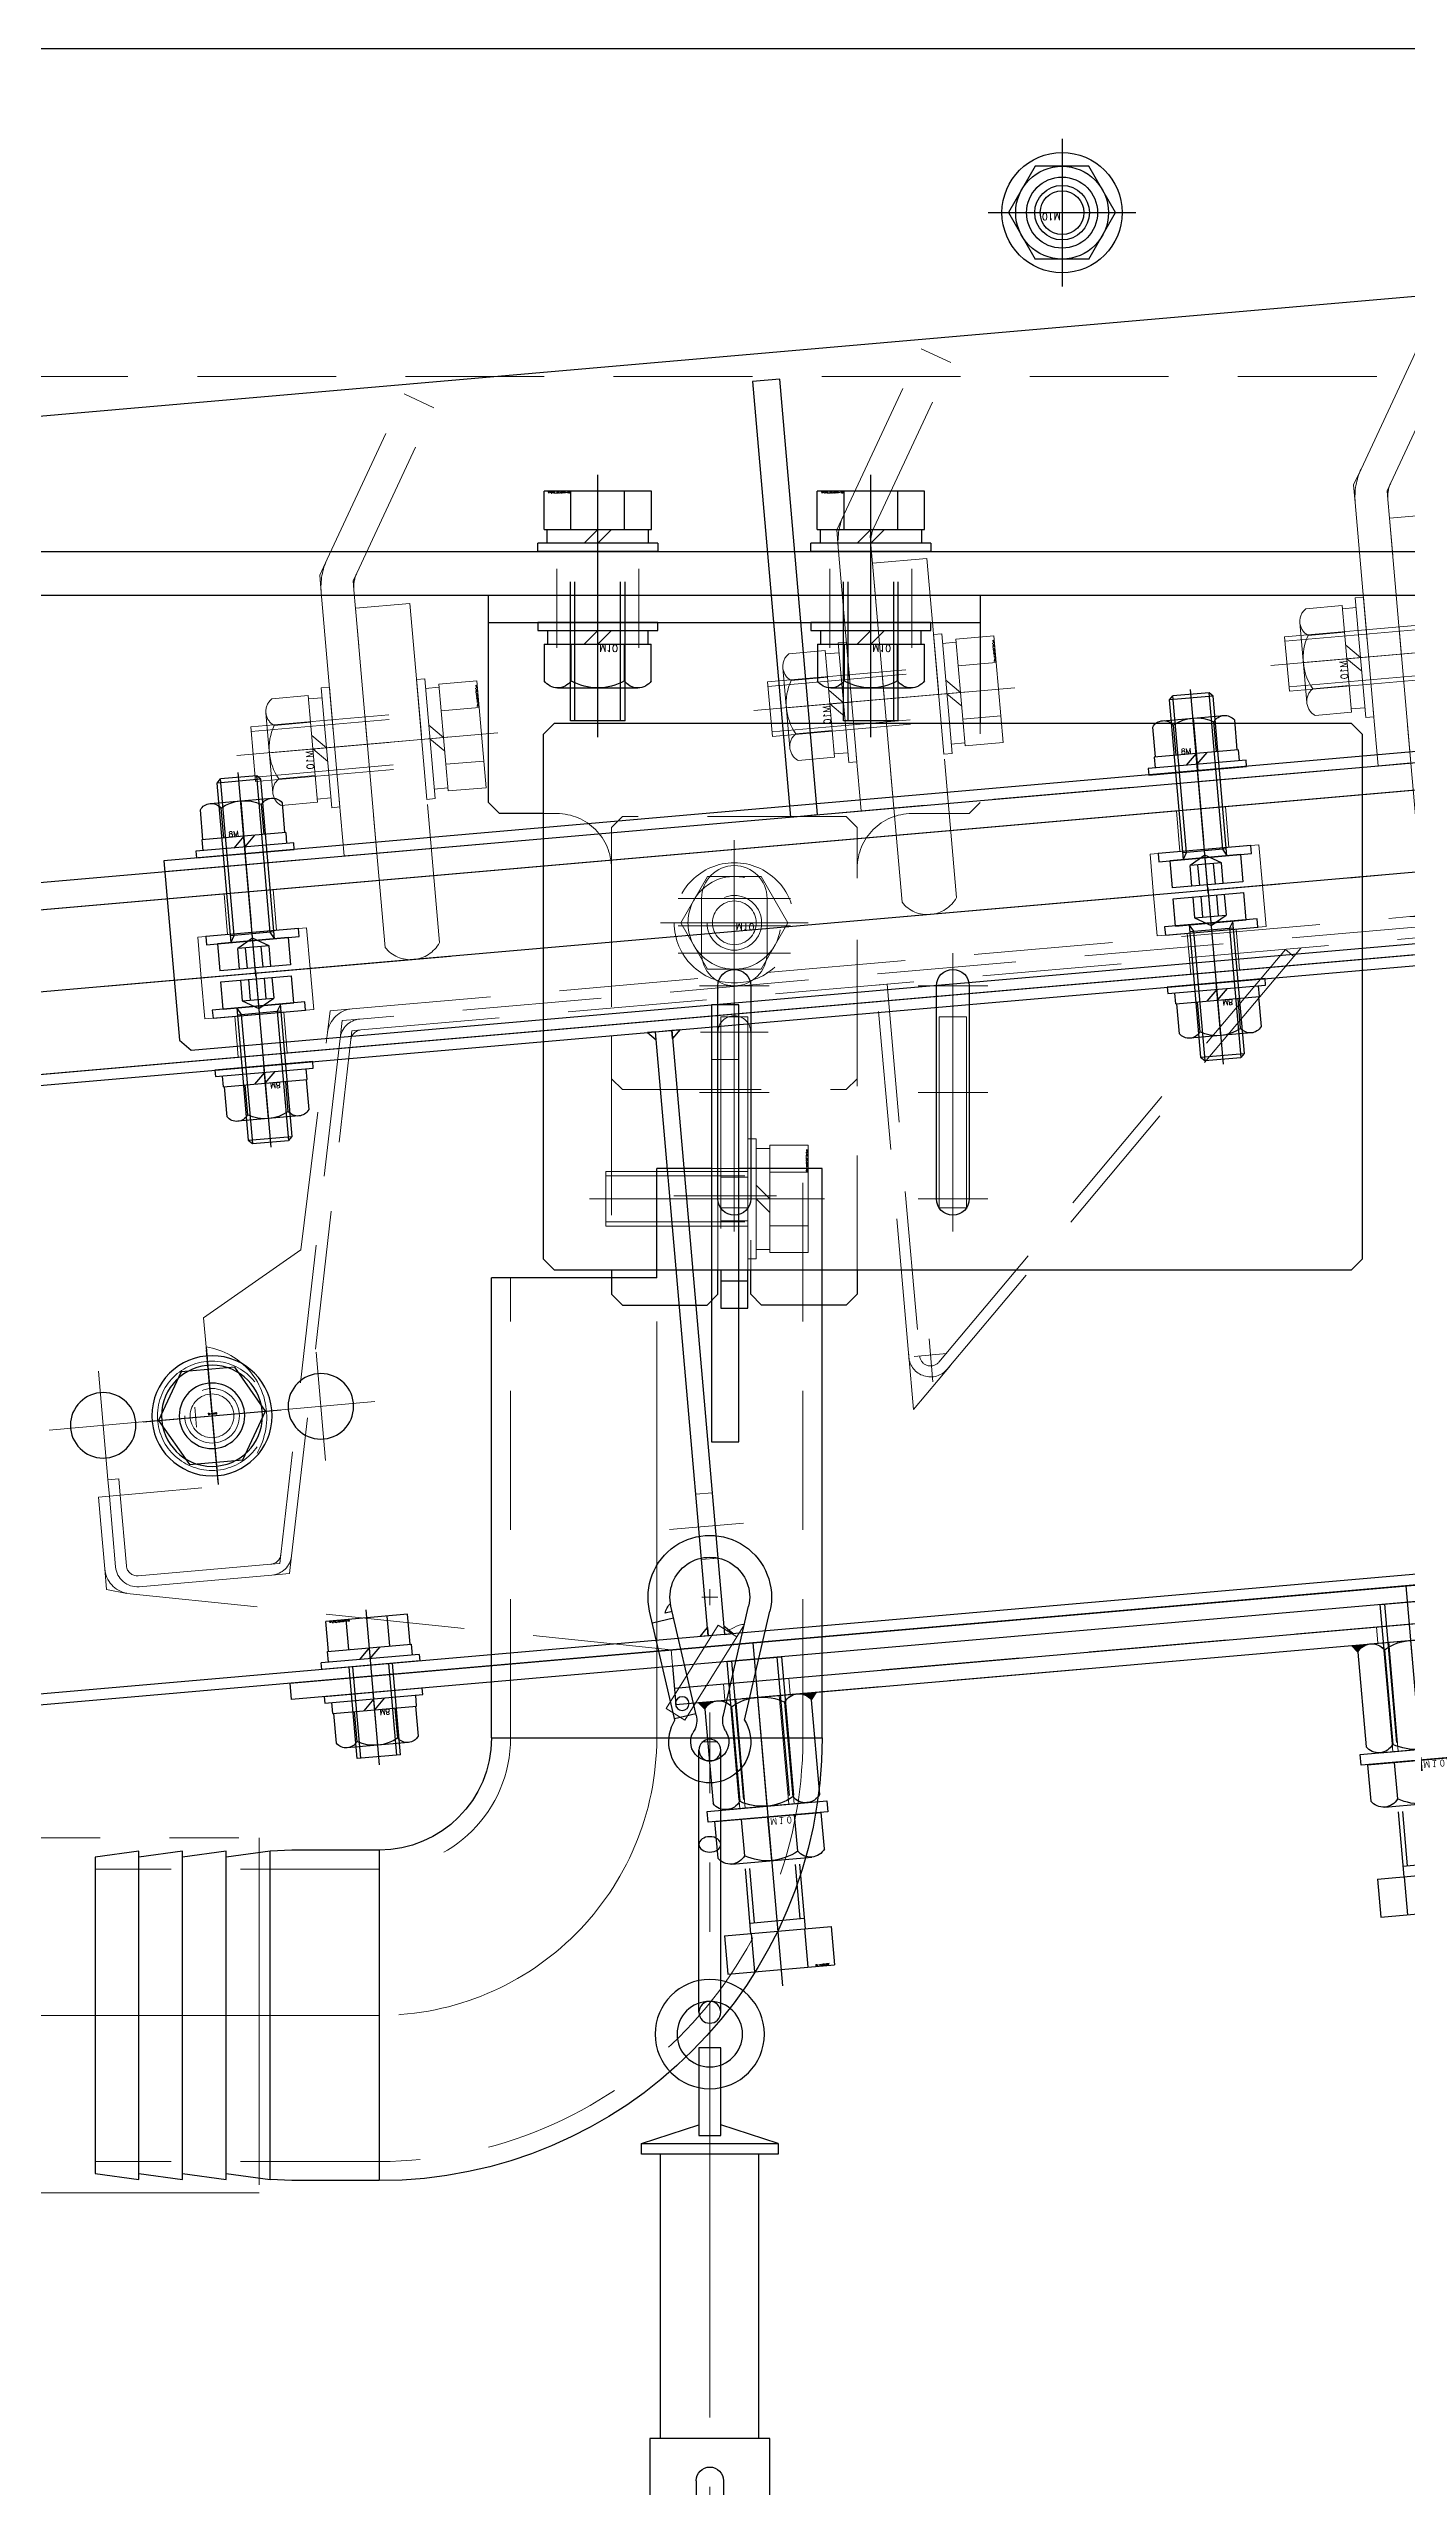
# Model space of a CAD drawing. Header units: millimetres. Extents: x -8731 to 85711, y -14522 to 31379.
# Drawn here: x 6955.1 to 7203.8, y 21744.6 to 22190.9 of the extents above; entities that cross this region are included whole.
import ezdxf

# ---------------------------------------------------------------- set-up
doc = ezdxf.new("R2010")
doc.units = ezdxf.units.MM
doc.header["$LTSCALE"] = 4
for name, pattern in [('CENTER2', [28.575, 19.05, -3.175, 3.175, -3.175]), ('HIDDEN', [9.525, 6.35, -3.175]), ('PHANTOM2', [31.75, 15.875, -3.175, 3.175, -3.175, 3.175, -3.175])]:
    doc.linetypes.add(name, pattern=pattern)
for name, color, linetype, lineweight in [('04_HIDDEN', 2, 'HIDDEN', 13), ('05_CENTER', 4, 'CENTER2', 13), ('06_PHANTOM', 2, 'PHANTOM2', 13), ('08_DIM', 3, 'Continuous', 13)]:
    doc.layers.add(name, color=color, linetype=linetype, lineweight=lineweight)
doc.layers.add('10_DRAFT', color=8, linetype='Continuous', lineweight=0, plot=False)
doc.styles.add('KANJI0', font='txt.shx', dxfattribs={"width": 0.9, "height": 30, "bigfont": 'bigfont'})
doc.styles.add('KSS_TXT', font='txt.shx', dxfattribs={"bigfont": 'extfont2.shx'})
doc.styles.add('KSS_TXT_L', font='txt.shx', dxfattribs={"height": 9, "bigfont": 'extfont2.shx'})

# ---------------------------------------------------------------- blocks, each defined once
blk = doc.blocks.new('A$C2A205131_1_1_1')
at = {"color": 0}
blk.add_line((1025, 18), (0, 18), dxfattribs=at)
blk.add_circle((600, -12), 6.5, dxfattribs=at)
at = {"layer": '05_CENTER'}
for p, q in [((600, -24.03), (600, 0.03)), ((612.03, -12), (587.97, -12))]:
    blk.add_line(p, q, dxfattribs=at)
blk = doc.blocks.new('10b_2_1')
at = {"color": 0, "linetype": 'CENTER2'}
for p, q in [((0, -13.51), (0, 13.51)), ((13.51, 0), (-13.51, 0))]:
    blk.add_line(p, q, dxfattribs=at)
at = {"color": 0}
for p, q in [((-4.9, 8.49), (-9.8, 0)), ((-4.9, 8.49), (4.9, 8.49)), ((9.8, 0), (4.9, 8.49)), ((-9.8, 0), (-4.9, -8.49)), ((4.9, -8.49), (9.8, 0)), ((-4.9, -8.49), (4.9, -8.49))]:
    blk.add_line(p, q, dxfattribs=at)
for radius in [11, 8.49, 5, 4]:
    blk.add_circle((0, 0), radius, dxfattribs=at)
at = {"layer": '10_DRAFT', "style": 'KSS_TXT'}
blk.add_text('M10', height=1.25, dxfattribs=at).set_placement((0.26, 0.12))
blk = doc.blocks.new('A$C08C40B1A_1')
blk.add_blockref('10b_2_1', (-900, 0))
at = {"layer": '04_HIDDEN'}
blk.add_blockref('A$C2A205131_1_1_1', (-1500, 12), dxfattribs=at)
blk = doc.blocks.new('A$C416561A8_1')
at = {"color": 0}
for p, q in [((29.52, 6.46), (9.85, 11.01)), ((11.98, 10.51), (11.08, 6.62)), ((28.62, 2.56), (8.95, 7.11)), ((9.95, 6.88), (10.24, 8.16)), ((29.52, 6.46), (28.62, 2.56)), ((29.85, 6.38), (29.52, 6.46)), ((28.93, 2.49), (28.62, 2.56)), ((31.73, 2.86), (32.14, 3.08)), ((28.93, -2.49), (8.95, -7.11)), ((31.73, -2.86), (32.14, -3.08)), ((29.85, -6.38), (9.85, -11.01))]:
    blk.add_line(p, q, dxfattribs=at)
blk.add_circle((26.78, 5.04), 1.25, dxfattribs=at)
for centre, radius, start, end in [((7.3, 0), 11.3, 76.9688, 283.0313), ((7.3, 0), 7.3, 76.9689, 283.0313), ((10.78, 5.08), 3.13, 99.8583, 137.1756), ((33.8, 0), 7.5, 238.2627, 121.7373), ((29.83, 6.38), 4, 256.9686, 298.243), ((33.8, 0), 3.5, 241.7565, 118.2435), ((29.83, -6.38), 4, 61.7565, 103.0312)]:
    blk.add_arc(centre, radius, start, end, dxfattribs=at)
at = {"layer": '10_DRAFT'}
for p, q in [((27.71, 7.98), (12.44, -1.55)), ((29.83, 4.59), (14.56, -4.95)), ((27.71, 7.98), (29.83, 4.59)), ((8.75, 0), (5.85, 0)), ((7.3, -1.45), (7.3, 1.45)), ((35.25, 0), (32.35, 0)), ((33.8, -1.45), (33.8, 1.45)), ((12.44, -1.55), (14.56, -4.95)), ((12.88, -4.45), (13.45, -3.17)), ((14.56, -4.95), (12.3, -6.36))]:
    blk.add_line(p, q, dxfattribs=at)
blk.add_arc((15.44, -6.25), 3.13, 144.8583, 182.1756, dxfattribs=at)
blk = doc.blocks.new('ST-10d_1')
at = {"color": 0}
for p, q in [((-271.05, 12.5), (-274.46, 2)), ((-217.05, 9), (-269.05, 9)), ((-70.05, 11), (-70.05, -11)), ((-68.05, 11), (-68.05, 11)), ((-63.55, 9.75), (-63.55, 7.5)), ((-62.05, 11.25), (-8.25, 11.25)), ((-200.74, 3.84), (-200.74, 7.03)), ((-95.34, 3.84), (-95.34, 7.03)), ((-66.05, 7.5), (-56.05, 7.5)), ((-62.05, 8.25), (-8.25, 8.25)), ((-60.55, 8.25), (-60.55, 7.5)), ((-56.05, 7.5), (-56.05, -7.5)), ((-295.05, 2), (-343.05, 2)), ((-209.31, 2.5), (-86.48, 2.5)), ((-151.71, 0), (-150.4, 2)), ((-150.4, -2), (-151.71, 0)), ((-149.1, 0), (-150.4, 2)), ((-150.4, -2), (-149.1, 0)), ((-54.52, 3.72), (-56.05, 3.72)), ((-295.05, -2), (-343.05, -2)), ((-271.05, -12.5), (-274.46, -2)), ((-209.31, -2.5), (-86.48, -2.5)), ((-200.74, -3.84), (-200.74, -7.03)), ((-95.34, -3.84), (-95.34, -7.03)), ((-54.52, -3.72), (-56.05, -3.72)), ((-66.05, -7.5), (-56.05, -7.5)), ((-63.55, -9.75), (-63.55, -7.5)), ((-62.05, -8.25), (-8.25, -8.25)), ((-60.55, -8.25), (-60.55, -7.5)), ((-217.05, -9), (-269.05, -9)), ((-62.05, -11.25), (-8.25, -11.25))]:
    blk.add_line(p, q, dxfattribs=at)
for points in [[(-271.05, 12.5), (-271.05, -12.5), (-269.05, -12.5), (-269.05, 12.5)], [(-68.05, 11), (-68.05, -11), (-217.05, -11), (-217.05, 11)], [(-50.05, 5), (-50.05, -5), (-54.52, -5), (-54.52, 5)], [(-272.51, 2), (-272.51, -2), (-288.55, -2), (-288.55, 2)]]:
    blk.add_lwpolyline(points, close=True, dxfattribs=at)
for centre, radius in [((-291.05, 0), 10), ((-291.05, 0), 6), ((-343.05, 0), 2), ((-295.05, 0), 2), ((-150.4, 0), 2)]:
    blk.add_circle(centre, radius, dxfattribs=at)
for centre, radius, start, end in [((-66.05, 9.5), 2, 180, 270), ((-62.05, 9.75), 1.5, 90, 270), ((-8.25, 0), 11.25, 270, 90), ((-8.25, 0), 8.25, 270, 90), ((-209.31, 0), 2.5, 90, 270), ((-86.48, 0), 2.5, 270, 90), ((-66.05, -9.5), 2, 90, 180), ((-62.05, -9.75), 1.5, 90, 270)]:
    blk.add_arc(centre, radius, start, end, dxfattribs=at)
blk.add_ellipse((-325.78, 0), major_axis=(0, 2), ratio=0.707107, dxfattribs=at)
at = {"layer": '05_CENTER', "color": 0}
blk.add_line((7.71, 0), (-349.94, 0), dxfattribs=at)
at = {"layer": '10_DRAFT'}
for p, q in [((-59.69, 9.75), (-64.4, 9.75)), ((-62.05, 12.11), (-62.05, 6.3)), ((-62.05, -12.11), (-62.05, -6.3)), ((-59.69, -9.75), (-64.4, -9.75))]:
    blk.add_line(p, q, dxfattribs=at)
at = {"layer": '08_DIM', "color": 0, "style": 'KSS_TXT'}
for p in [(-96.83, 9.01), (-96.83, -7.51)]:
    blk.add_text('0', height=3, rotation=270, dxfattribs=at).set_placement(p)
blk = doc.blocks.new('A$C1DD32577_1')
at = {"color": 4, "rotation": 90}
for name, p in [('ST-10d_1', (-1.49, 376.13)), ('A$C416561A8_1', (-1.49, -2.22))]:
    blk.add_blockref(name, p, dxfattribs=at)
blk = doc.blocks.new('A$C2B5B3F11_1_1_1')
at = {"color": 0}
blk.add_line((50, -192), (2550, -192), dxfattribs=at)
blk.add_lwpolyline([(50, -200), (2550, -200), (2550, -100), (50, -100)], close=True, dxfattribs=at)
blk.add_circle((1950, -130), 6.5, dxfattribs=at)
at = {"layer": '05_CENTER'}
for p, q in [((1950, -117.97), (1950, -142.03)), ((1937.97, -130), (1962.03, -130)), ((1865, -208.1), (1865, -183.9)), ((1915, -208.1), (1915, -183.9))]:
    blk.add_line(p, q, dxfattribs=at)
blk = doc.blocks.new('A$C630344D5_1_1_1')
at = {"color": 0}
blk.add_lwpolyline([(1160, 150.2), (280, 150.2, -0.037623), (275.52, 150.54), (28.38, 187.87, 1.096072), (6.32, -189.89), (309, -179.82, -0.030069), (312.61, -179.91), (1997.39, -326.79, 0.610481), (2025.81, -281.61), (1921.29, -105.09, -0.309422), (1923.51, -71.27), (2106.95, 162.34, 0.68117), (2034, 286.77), (1164.64, 150.56, -0.038872), (1160, 150.2)], format="xyb", dxfattribs=at)
blk = doc.blocks.new('A$C7E374867_2_1')
at = {"color": 0, "linetype": 'CENTER2'}
blk.add_line((0, -29), (0, 14), dxfattribs=at)
at = {"color": 0}
for p, q in [((-9.81, 11), (9.81, 11)), ((-9.81, 4), (-9.81, 11)), ((-4.91, 4), (-4.91, 11)), ((4.91, 4), (4.91, 11)), ((9.81, 4), (9.81, 11)), ((-11, 1.5), (11, 1.5)), ((-11, 1.5), (-11, 0)), ((-11, 0), (11, 0)), ((9.81, 4), (-9.81, 4)), ((-9.25, 4), (-9.25, 1.5)), ((0, 1.5), (-2.5, 4)), ((0, 4), (2.5, 1.5)), ((9.25, 1.5), (9.25, 4)), ((11, 0), (11, 1.5))]:
    blk.add_line(p, q, dxfattribs=at)
at = {"color": 0, "linetype": 'HIDDEN'}
for p, q in [((-5, -26), (-5, 0)), ((-4.19, -26), (-4.19, 0)), ((4.19, -26), (4.19, 0)), ((5, -26), (5, 0)), ((-5, -26), (5, -26))]:
    blk.add_line(p, q, dxfattribs=at)
at = {"layer": '10_DRAFT', "style": 'KSS_TXT_L'}
blk.add_text('BT-M10x30L,SW,PW', height=0.3, dxfattribs=at).set_placement((5.05, 10.66))
blk = doc.blocks.new('M10Tz_1_1_1')
at = {"color": 0}
for radius in [5, 4]:
    blk.add_circle((0, 0), radius, dxfattribs=at)
at = {"layer": '05_CENTER'}
for p, q in [((0, -8.34), (0, 8.34)), ((8.34, 0), (-8.34, 0))]:
    blk.add_line(p, q, dxfattribs=at)
blk = doc.blocks.new('A$C3BC44F41_1_1')
at = {"color": 0}
for p, q in [((9.5, 130), (7.5, 128)), ((9.5, 130), (25, 130)), ((27, 128), (25, 130)), ((33, 128), (35, 130)), ((35, 130), (50.5, 130)), ((50.5, 130), (52.5, 128)), ((7.5, 50), (7.5, 128)), ((27, 128), (27, 80)), ((33, 80), (33, 128)), ((52.5, 128), (52.5, 50)), ((-15, 38), (-13, 40)), ((-15, 38), (-15, 0)), ((-13, 40), (-2.5, 40)), ((62.5, 40), (73, 40)), ((73, 40), (75, 38)), ((75, 0), (75, 38)), ((75, 5), (-15, 5)), ((-15, 0), (75, 0))]:
    blk.add_line(p, q, dxfattribs=at)
for centre, radius, start, end in [((30, 80), 3, 180, 0), ((-2.5, 50), 10, 270, 0), ((62.5, 50), 10, 180, 270)]:
    blk.add_arc(centre, radius, start, end, dxfattribs=at)
at = {"layer": '05_CENTER'}
for p, q in [((23.79, 80), (36.21, 80)), ((-2.5, 9.66), (-2.5, -4.8)), ((12.5, 9.66), (12.5, -4.8)), ((47.5, 9.66), (47.5, -4.8)), ((62.5, 9.66), (62.5, -4.8))]:
    blk.add_line(p, q, dxfattribs=at)
at = {"layer": '10_DRAFT'}
for p, q in [((5, 5), (5, 0)), ((55, 5), (55, 0))]:
    blk.add_line(p, q, dxfattribs=at)
blk.add_blockref('M10Tz_1_1_1', (30, 60))
blk = doc.blocks.new('A$C16652244_1_1')
at = {"color": 0}
blk.add_line((0, 15), (5, 15), dxfattribs=at)
blk.add_lwpolyline([(0, 20), (5, 20), (5, -20), (0, -20)], close=True)
at = {"layer": '04_HIDDEN'}
for p, q in [((0, 5), (5, 5)), ((0, 4), (5, 4)), ((0, 0), (5, 0)), ((0, -4), (5, -4)), ((0, -5), (5, -5))]:
    blk.add_line(p, q, dxfattribs=at)
at = {"layer": '05_CENTER'}
blk.add_line((-4.09, 0), (9.09, 0), dxfattribs=at)
blk = doc.blocks.new('A$C218D197C_1_1')
at = {"color": 0}
blk.add_lwpolyline([(-20.5, 30), (20.5, 30), (22.5, 28), (22.5, -18), (20.5, -20), (-20.5, -20), (-22.5, -18), (-22.5, 28)], close=True, dxfattribs=at)
blk.add_lwpolyline([(-6, 5), (-6, -5, 1), (6, -5), (6, 5, 1)], format="xyb", close=True, dxfattribs=at)
at = {"layer": '05_CENTER'}
for p, q in [((0, -15.68), (0, 15.68)), ((-10.27, 5), (10.27, 5)), ((-10.27, -5), (10.27, -5))]:
    blk.add_line(p, q, dxfattribs=at)
at = {"layer": '10_DRAFT'}
blk.add_line((-10.27, 0), (10.27, 0), dxfattribs=at)
blk = doc.blocks.new('A$C1A3C2C0C_1_1_1')
at = {"color": 0, "linetype": 'CENTER2'}
blk.add_line((0, -34), (0, 14), dxfattribs=at)
at = {"color": 0}
for p, q in [((-9.81, 11), (9.81, 11)), ((-9.81, 4), (-9.81, 11)), ((-4.91, 4), (-4.91, 11)), ((4.91, 4), (4.91, 11)), ((9.81, 4), (9.81, 11)), ((-11, 1.5), (11, 1.5)), ((-11, 1.5), (-11, 0)), ((9.81, 4), (-9.81, 4)), ((-9.25, 4), (-9.25, 1.5)), ((0, 1.5), (-2.5, 4)), ((0, 4), (2.5, 1.5)), ((9.25, 1.5), (9.25, 4)), ((11, 0), (11, 1.5)), ((-11, 0), (11, 0))]:
    blk.add_line(p, q, dxfattribs=at)
at = {"color": 0, "linetype": 'HIDDEN'}
for p, q in [((-5, -31), (-5, 0)), ((-4.19, -31), (-4.19, 0)), ((4.19, -31), (4.19, 0)), ((5, -31), (5, 0)), ((-5, -31), (5, -31))]:
    blk.add_line(p, q, dxfattribs=at)
at = {"layer": '10_DRAFT', "style": 'KSS_TXT_L'}
blk.add_text('BT-M10x35L,SW,PW', height=0.3, dxfattribs=at).set_placement((5.1, 10.66))
blk = doc.blocks.new('M10Nza_1_1_1')
at = {"color": 0}
for p, q in [((-9.8, 4), (-9.8, 10.69)), ((-7.35, 12), (7.35, 12)), ((-4.9, 4), (-4.9, 10.69)), ((4.9, 10.69), (4.9, 4)), ((9.8, 10.69), (9.8, 4)), ((-9.8, 4), (9.8, 4)), ((-9.2, 1.5), (-9.2, 4)), ((0, 1.5), (-2.5, 4)), ((0, 4), (2.5, 1.5)), ((9.2, 4), (9.2, 1.5))]:
    blk.add_line(p, q, dxfattribs=at)
at = {"color": 0, "linetype": 'CENTER2'}
blk.add_line((0, 12), (0, 0), dxfattribs=at)
at = {"color": 0}
blk.add_lwpolyline([(-11, 1.5), (11, 1.5), (11, 0), (-11, 0)], close=True, dxfattribs=at)
for centre, radius, start, end in [((-7.35, 9.06), 2.94, 33.626, 146.374), ((0, 2.2), 9.8, 60, 120), ((7.35, 9.06), 2.94, 33.626, 146.374)]:
    blk.add_arc(centre, radius, start, end, dxfattribs=at)
at = {"layer": '10_DRAFT', "style": 'KSS_TXT'}
blk.add_text('M10', height=1.25, dxfattribs=at).set_placement((0.26, 4.12))
blk = doc.blocks.new('A$C7A2666B6_1_1')
at = {"color": 0}
blk.add_lwpolyline([(-73, 10.6), (73, 10.6), (75, 8.6), (75, -87.4), (73, -89.4), (-73, -89.4), (-75, -87.4), (-75, 8.6)], close=True, dxfattribs=at)
for points in [[(-43, -2.4), (-43, -41.4, 1), (-37, -41.4), (-37, -2.4, 1)], [(-3, -2.4), (-3, -41.4, 1), (3, -41.4), (3, -2.4, 1)]]:
    blk.add_lwpolyline(points, format="xyb", close=True, dxfattribs=at)
at = {"layer": '05_CENTER'}
for p, q in [((-40, -47.4), (-40, 3.6)), ((0, -47.4), (0, 3.6)), ((-46.37, -2.4), (-33.62, -2.4)), ((-6.37, -2.4), (6.38, -2.4)), ((-46.37, -41.4), (-33.62, -41.4)), ((-6.37, -41.4), (6.38, -41.4))]:
    blk.add_line(p, q, dxfattribs=at)
at = {"layer": '10_DRAFT'}
for p, q in [((-46.37, -21.9), (-33.62, -21.9)), ((-6.37, -21.9), (6.38, -21.9))]:
    blk.add_line(p, q, dxfattribs=at)
for points in [[(-42.5, -0.74), (-37.5, -0.74), (-37.5, -35.74), (-42.5, -35.74)], [(-2.5, -0.74), (2.5, -0.74), (2.5, -35.74), (-2.5, -35.74)]]:
    blk.add_lwpolyline(points, close=True, dxfattribs=at)
blk = doc.blocks.new('A$C20B961BA_1_1')
for p, q in [((-22.5, 128), (-20.5, 130)), ((-20.5, 130), (-5, 130)), ((-5, 130), (-3, 128)), ((-2.5, 123.53), (-2.5, 130.53)), ((-2.5, 130.53), (2.5, 130.53)), ((2.5, 130.53), (2.5, 123.53)), ((5, 130), (3, 128)), ((20.5, 130), (5, 130)), ((22.5, 128), (20.5, 130)), ((-22.5, 123.53), (-22.5, 128)), ((-3, 128), (-3, 123.53)), ((-2.5, 125.53), (2.5, 125.53)), ((3, 128), (3, 123.53)), ((22.5, 123.53), (22.5, 128)), ((-43, 40), (-45, 38)), ((-45, 38), (-45, 0)), ((-35, 40), (-43, 40)), ((45, 0), (45, 23.53)), ((-45, 5), (45, 5)), ((-45, 0), (45, 0))]:
    blk.add_line(p, q)
for name, p in [('A$C7A2666B6_1_1', (40, 112.93)), ('M10Nza_1_1_1', (-25, 5)), ('M10Nza_1_1_1', (25, 5))]:
    blk.add_blockref(name, p)
at = {"rotation": 180}
for p in [(-25, -8), (25, -8)]:
    blk.add_blockref('A$C1A3C2C0C_1_1_1', p, dxfattribs=at)
at = {"layer": '04_HIDDEN'}
for name, p in [('A$C3BC44F41_1_1', (-30, 0)), ('A$C16652244_1_1', (-2.5, 110.53)), ('A$C218D197C_1_1', (0, 60.53)), ('10b_2_1', (0, 60))]:
    blk.add_blockref(name, p, dxfattribs=at)
at = {"layer": '04_HIDDEN', "rotation": 270}
blk.add_blockref('A$C7E374867_2_1', (2.5, 110.53), dxfattribs=at)
blk = doc.blocks.new('A$C26F8307A_1_1_1')
at = {"color": 0}
blk.add_lwpolyline([(-650, 0), (50, 0), (50, -15), (-650, -15)], close=True, dxfattribs=at)
at = {"layer": '04_HIDDEN'}
for p, q in [((-449.5, -7.5), (-449.5, 0)), ((-440.5, -7.5), (-440.5, 0)), ((-274.5, -7.5), (-274.5, 0)), ((-265.5, -7.5), (-265.5, 0)), ((-455, -7.5), (-435, -7.5)), ((-455, -15), (-455, -7.5)), ((-435, -7.5), (-435, -15)), ((-280, -7.5), (-260, -7.5)), ((-280, -15), (-280, -7.5)), ((-260, -7.5), (-260, -15))]:
    blk.add_line(p, q, dxfattribs=at)
at = {"layer": '05_CENTER'}
for p, q in [((-445, -22.32), (-445, 6.98)), ((-270, -22.32), (-270, 6.98))]:
    blk.add_line(p, q, dxfattribs=at)
blk = doc.blocks.new('A$C21297E54_1_1_1')
at = {"color": 0}
for p, q in [((520, 115), (-25, 115)), ((520, 113), (-25, 113)), ((-80, 2), (520, 2)), ((-80, 0), (520, 0))]:
    blk.add_line(p, q, dxfattribs=at)
at = {"color": 3}
for points in [[(197, 113), (195.5, 113), (195.5, 113), (197, 111.5)], [(200, 113), (201.5, 113), (201.5, 113), (200, 111.5)], [(197, 2), (195.5, 2), (195.5, 2), (197, 3.5)], [(200, 2), (201.5, 2), (201.5, 2), (200, 3.5)]]:
    blk.add_lwpolyline(points, close=True, dxfattribs=at)
at = {"color": 0}
blk.add_lwpolyline([(200, 113), (197, 113), (197, 2), (200, 2)], close=True, dxfattribs=at)
for centre in [(90, 65), (110, 65), (130, 65)]:
    blk.add_circle(centre, 6, dxfattribs=at)
at = {"layer": '04_HIDDEN'}
for p, q in [((197, 99), (200, 99)), ((197, 87), (200, 87))]:
    blk.add_line(p, q, dxfattribs=at)
at = {"layer": '05_CENTER'}
for p, q in [((135, 118.15), (135, 109.82)), ((191.62, 93), (205.22, 93)), ((90, 55.07), (90, 74.93)), ((110, 55.07), (110, 74.93)), ((130, 55.07), (130, 74.93)), ((99.93, 65), (80.07, 65)), ((119.93, 65), (100.07, 65)), ((139.93, 65), (120.07, 65)), ((125, -5.61), (125, 7.61)), ((300, -5.61), (300, 7.61))]:
    blk.add_line(p, q, dxfattribs=at)
blk = doc.blocks.new('M8Nza_1_1_1')
at = {"color": 0}
for p, q in [((5.62, 9.7), (-5.63, 9.7)), ((-7.5, 8.69), (-7.5, 3.2)), ((-3.75, 3.2), (-3.75, 8.69)), ((3.75, 8.69), (3.75, 3.2)), ((7.5, 3.2), (7.5, 8.69)), ((-7.7, 3.2), (7.7, 3.2)), ((-7.7, 3.2), (-7.7, 1.2)), ((0, 1.2), (-2, 3.2)), ((0, 3.2), (2, 1.2)), ((7.7, 3.2), (7.7, 1.2))]:
    blk.add_line(p, q, dxfattribs=at)
at = {"color": 0, "linetype": 'CENTER2'}
blk.add_line((0, 9.7), (0, 0), dxfattribs=at)
at = {"color": 0}
blk.add_lwpolyline([(-9, 1.2), (9, 1.2), (9, 0), (-9, 0)], close=True, dxfattribs=at)
for centre, radius, start, end in [((-5.63, 7.45), 2.25, 33.626, 146.374), ((0, 2.2), 7.5, 60, 120), ((5.62, 7.45), 2.25, 33.626, 146.374)]:
    blk.add_arc(centre, radius, start, end, dxfattribs=at)
at = {"layer": '10_DRAFT', "style": 'KSS_TXT'}
blk.add_text('M8', height=1, dxfattribs=at).set_placement((0.87, 3.27))
blk = doc.blocks.new('CBS8-20b_1_1')
at = {"color": 0}
for p, q in [((0, 6.5), (-5, 6.5)), ((-5, 6.5), (-5, -6.5)), ((0, 6.5), (0, -6.5)), ((0, 4), (24.32, 4)), ((0.08, 4), (1.25, 3.32)), ((1.25, 4), (1.25, -4)), ((1.25, 3.32), (25, 3.32)), ((24.32, 4), (24.32, -4)), ((24.32, 4), (25, 3.32)), ((25, 3.32), (25, -3.32)), ((0, -4), (24.32, -4)), ((0.08, -4), (1.25, -3.32)), ((1.25, -3.32), (25, -3.32)), ((24.32, -4), (25, -3.32)), ((0, -6.5), (-5, -6.5))]:
    blk.add_line(p, q, dxfattribs=at)
at = {"color": 0, "linetype": 'CENTER2'}
blk.add_line((-6.47, 0), (25.92, 0), dxfattribs=at)
at = {"color": 0, "linetype": 'HIDDEN'}
for p, q in [((-5, 2.89), (-1.2, 2.89)), ((-5, 1.44), (-1.2, 1.44)), ((-1.2, 2.89), (-1.2, -2.89)), ((-1.2, 2.89), (0.47, 0)), ((0.47, 0), (-1.2, -2.89)), ((-5, -1.44), (-1.2, -1.44)), ((-5, -2.89), (-1.2, -2.89)), ((-0.37, -1.44), (-0.37, -1.44)), ((0.05, -0.72), (0.05, -0.72))]:
    blk.add_line(p, q, dxfattribs=at)
blk = doc.blocks.new('A$C2B9527C7_1_1')
at = {"color": 0}
blk.add_lwpolyline([(0, -8.5), (0, 8.5), (1.5, 8.5), (1.5, -8.5)], close=True, dxfattribs=at)
blk = doc.blocks.new('A$C2D9B734A_1_1')
at = {"color": 4}
for name in ['CBS8-20b_1_1', 'A$C2B9527C7_1_1']:
    blk.add_blockref(name, (-1.5, 0), dxfattribs=at)
blk = doc.blocks.new('A$C491655AE_1_1_1')
at = {"color": 0, "linetype": 'CENTER2'}
for p, q in [((0, -12.64), (0, 12.64)), ((-12.64, 0), (12.64, 0))]:
    blk.add_line(p, q, dxfattribs=at)
at = {"color": 0}
for p, q in [((-9.81, 0), (-4.91, 8.5)), ((-4.91, 8.5), (4.91, 8.5)), ((4.91, 8.5), (9.81, 0)), ((-4.91, -8.5), (-9.81, 0)), ((9.81, 0), (4.91, -8.5)), ((4.91, -8.5), (-4.91, -8.5))]:
    blk.add_line(p, q, dxfattribs=at)
for radius in [11, 9.25]:
    blk.add_circle((0, 0), radius, dxfattribs=at)
at = {"layer": '10_DRAFT', "style": 'KSS_TXT_L'}
blk.add_text('BT-M10', height=0.3, dxfattribs=at).set_placement((-0.7, -0.54))
blk = doc.blocks.new('FWTAS-D20-M10-T20.0b_1_1')
at = {"color": 0}
for radius in [10, 5, 4]:
    blk.add_circle((0, 0), radius, dxfattribs=at)
at = {"layer": '05_CENTER', "color": 0}
for p, q in [((0, -12.1), (0, 12.1)), ((12.1, 0), (-12.1, 0))]:
    blk.add_line(p, q, dxfattribs=at)
blk = doc.blocks.new('NTFLS-20a_1_1')
at = {"color": 0}
for p, q in [((-9.8, 1.31), (-9.8, 18.69)), ((-7.35, 20), (7.35, 20)), ((-4.9, 1.31), (-4.9, 18.69)), ((4.9, 18.69), (4.9, 1.31)), ((9.8, 18.69), (9.8, 1.31)), ((-7.35, 0), (7.35, 0))]:
    blk.add_line(p, q, dxfattribs=at)
for centre, radius, start, end in [((-7.35, 17.06), 2.94, 33.626, 146.374), ((0, 10.2), 9.8, 60, 120), ((7.35, 17.06), 2.94, 33.626, 146.374), ((-7.35, 2.94), 2.94, 213.626, 326.374), ((0, 9.8), 9.8, 240, 300), ((7.35, 2.94), 2.94, 213.626, 326.374)]:
    blk.add_arc(centre, radius, start, end, dxfattribs=at)
at = {"layer": '04_HIDDEN', "color": 0}
for p, q in [((-5, 20), (-5, 0)), ((-4, 20), (-4, 0)), ((4, 20), (4, 0)), ((5, 20), (5, 0))]:
    blk.add_line(p, q, dxfattribs=at)
at = {"layer": '10_DRAFT', "linetype": 'CENTER2'}
blk.add_line((0, 20), (0, 0), dxfattribs=at)
blk = doc.blocks.new('M10Nu_1_1_1')
at = {"color": 0}
for p, q in [((-9.8, 0), (-9.8, 6.69)), ((-7.35, 8), (7.35, 8)), ((-4.9, 0), (-4.9, 6.69)), ((4.9, 6.69), (4.9, 0)), ((9.8, 6.69), (9.8, 0)), ((-9.8, 0), (9.8, 0))]:
    blk.add_line(p, q, dxfattribs=at)
at = {"color": 0, "linetype": 'CENTER2'}
blk.add_line((0, 8), (0, 0), dxfattribs=at)
at = {"color": 0}
for centre, radius, start, end in [((-7.35, 5.06), 2.94, 33.626, 146.374), ((0, -1.8), 9.8, 60, 120), ((7.35, 5.06), 2.94, 33.626, 146.374)]:
    blk.add_arc(centre, radius, start, end, dxfattribs=at)
at = {"layer": '10_DRAFT', "style": 'KANJI0', "width": 0.82}
blk.add_text('Ｍ１０', height=1.25, dxfattribs=at).set_placement((0.26, 0.12))
blk = doc.blocks.new('A$C7A442ECB_1_1')
at = {"color": 0, "linetype": 'CENTER2'}
blk.add_line((0, -3), (0, 60), dxfattribs=at)
at = {"color": 0}
for p, q in [((-9.81, 57), (9.81, 57)), ((-9.81, 50), (-9.81, 57)), ((-4.91, 50), (-4.91, 57)), ((4.91, 50), (4.91, 57)), ((9.81, 50), (9.81, 57)), ((-9.81, 50), (9.81, 50))]:
    blk.add_line(p, q, dxfattribs=at)
at = {"color": 0, "linetype": 'HIDDEN'}
for p, q in [((-5, 0), (-5, 50)), ((5, 0), (5, 50)), ((-5, 48.04), (5, 48.04)), ((-4.19, 0), (-4.19, 48.04)), ((4.19, 0), (4.19, 48.04)), ((-5, 0), (5, 0))]:
    blk.add_line(p, q, dxfattribs=at)
at = {"layer": '10_DRAFT', "style": 'KSS_TXT_L'}
blk.add_text('BT-M10x50L', height=0.3, dxfattribs=at).set_placement((6.32, 56.66))
blk = doc.blocks.new('A$C50F277F6_1_1')
h = blk.add_hatch(color=3)
h.dxf.hatch_style = 1
h.paths.add_polyline_path([(-9.8, 1.31), (-10.87, 0), (-7.35, 0, -0.251062)])
h = blk.add_hatch(color=3)
h.dxf.hatch_style = 1
h.paths.add_polyline_path([(9.8, 1.31), (10.87, 0), (7.35, 0, 0.251062)])
h = blk.add_hatch(color=3)
h.dxf.hatch_style = 1
h.paths.add_polyline_path([(110.2, 1.31), (109.13, 0), (112.65, 0, -0.251062)])
h = blk.add_hatch(color=3)
h.dxf.hatch_style = 1
h.paths.add_polyline_path([(129.8, 1.31), (130.87, 0), (127.35, 0, 0.251062)])
at = {"color": 0}
for p, q in [((175, 0), (-15, 0)), ((-15, 0), (-15, -3)), ((175, 0), (-15, 0)), ((-15, 0), (-15, -10)), ((175, -10), (175, 0)), ((-15, -3), (175, -3)), ((-15, -10), (-113.34, -28.98)), ((136.13, -128.56), (175, -10)), ((-117, -33.8), (-117, -42)), ((-117, -42), (-117, -47)), ((-117, -47), (-98, -47)), ((-115, -47), (-115, -50)), ((-113, -50), (-113, -47)), ((-113, -50), (-115, -50)), ((-115, -50), (-113, -50)), ((-95, -72.65), (-95, -78)), ((-95, -78), (-76.17, -88.87)), ((-76.17, -88.87), (-67.84, -128.04)), ((33, -128), (35, -128)), ((-62.95, -132), (131.38, -132))]:
    blk.add_line(p, q, dxfattribs=at)
at = {"color": 3}
for p, q in [((-9.8, 1.31), (-10.87, 0)), ((9.8, 1.31), (10.87, 0)), ((110.2, 1.31), (109.13, 0)), ((129.8, 1.31), (130.87, 0))]:
    blk.add_line(p, q, dxfattribs=at)
at = {"color": 0}
for centre, radius, start, end in [((-112, -33.8), 5, 105.5241, 180), ((-98, -60), 13, 283.3424, 90), ((-62.95, -127), 5, 192, 270), ((131.38, -127), 5, 270, 341.8473)]:
    blk.add_arc(centre, radius, start, end, dxfattribs=at)
at = {"layer": '04_HIDDEN'}
for p, q in [((-6, 0), (-6, -3)), ((6, 0), (6, -3)), ((114, 0), (114, -3)), ((126, 0), (126, -3)), ((-111, -30), (-86.63, -30)), ((-115, -47), (-115, -34)), ((-113, -34), (-113, -47)), ((-86.63, -32), (-111, -32)), ((-65.65, -126.8), (-84.67, -33.6)), ((-82.71, -33.2), (-63.69, -126.4)), ((109.59, -126.59), (39.83, -56.83)), ((33, -59.66), (33, -128)), ((35, -128), (35, -59.66)), ((38.41, -58.24), (108.17, -128)), ((-61.73, -128), (135, -128)), ((108.17, -128), (109.59, -126.59)), ((135, -128), (135, -130)), ((135, -130), (-61.73, -130))]:
    blk.add_line(p, q, dxfattribs=at)
blk.add_lwpolyline([(135, -44), (135, 0), (138, 0), (138, -44, 0.414214), (141, -47), (155, -47), (155, -50), (141, -50, -0.414214)], format="xyb", close=True, dxfattribs=at)
for centre, radius, start, end in [((-111, -34), 4, 90, 180), ((-86.63, -34), 4, 11.5346, 90), ((-111, -34), 2, 90, 180), ((-86.63, -34), 2, 11.5346, 90), ((37, -59.66), 4, 45, 180), ((37, -59.66), 2, 45, 180), ((-61.73, -126), 4, 191.5346, 270), ((-61.73, -126), 2, 191.5346, 270)]:
    blk.add_arc(centre, radius, start, end, dxfattribs=at)
at = {"layer": '05_CENTER'}
for p, q in [((0, 5.49), (0, -8.61)), ((120, 5.49), (120, -8.61)), ((155, 5.49), (155, -8.61))]:
    blk.add_line(p, q, dxfattribs=at)
at = {"layer": '10_DRAFT'}
for p, q in [((-113.34, -28.98), (-117, -30)), ((-117, -30), (-117, -33.8)), ((-86.63, -30), (-83.37, -30)), ((-83.37, -30), (-82.71, -33.2)), ((-86.63, -32), (-85, -32)), ((-85, -32), (-84.67, -33.6)), ((33, -60.55), (33, -50)), ((33, -50), (40.46, -57.46)), ((37, -62.66), (37, -54.76)), ((-94.33, -60), (-99.84, -60)), ((-98, -61.84), (-98, -58.16)), ((-95, -61.21), (-95, -58.79)), ((34, -59.66), (40, -59.66)), ((-67.84, -128.04), (-67, -132)), ((-65, -130), (-65.65, -126.8)), ((-63.37, -128), (-63.69, -126.4)), ((-61.73, -128), (-63.37, -128)), ((109.59, -126.59), (111, -128)), ((136.13, -128.56), (135, -132)), ((-67, -132), (-62.95, -132)), ((-61.73, -130), (-65, -130)), ((135, -132), (131.38, -132))]:
    blk.add_line(p, q, dxfattribs=at)
at = {"color": 4}
for p in [(0, 0), (120, 0)]:
    blk.add_blockref('NTFLS-20a_1_1', p, dxfattribs=at)
blk = doc.blocks.new('A$C170915BB_1_1')
h = blk.add_hatch(color=3)
h.dxf.hatch_style = 1
h.paths.add_polyline_path([(55.2, 61.31), (54.13, 60), (57.65, 60, -0.251062)])
h = blk.add_hatch(color=3)
h.dxf.hatch_style = 1
h.paths.add_polyline_path([(74.8, 61.31), (75.87, 60), (72.35, 60, 0.251062)])
h = blk.add_hatch(color=3)
h.dxf.hatch_style = 1
h.paths.add_polyline_path([(175.2, 61.31), (174.13, 60), (177.65, 60, -0.251062)])
for p, q in [((50, 53), (50, 60)), ((50, 60), (240, 60)), ((50, 57), (240, 57))]:
    blk.add_line(p, q)
at = {"color": 3}
for p, q in [((55.2, 61.31), (54.13, 60)), ((74.8, 61.31), (75.87, 60)), ((175.2, 61.31), (174.13, 60))]:
    blk.add_line(p, q, dxfattribs=at)
for points in [[(54, 80), (76, 80), (76, 82), (54, 82)], [(174, 80), (196, 80), (196, 82), (174, 82)]]:
    blk.add_lwpolyline(points, close=True)
for name, p in [('A$C7A442ECB_1_1', (65, 53)), ('A$C7A442ECB_1_1', (185, 53)), ('M10Nu_1_1_1', (65, 82)), ('M10Nu_1_1_1', (185, 82))]:
    blk.add_blockref(name, p)
at = {"color": 4}
for p in [(65, 60), (185, 60)]:
    blk.add_blockref('NTFLS-20a_1_1', p, dxfattribs=at)
at = {"layer": '04_HIDDEN'}
blk.add_blockref('A$C50F277F6_1_1', (65, 60), dxfattribs=at)
blk = doc.blocks.new('A$C2D014B62_1_1')
at = {"color": 0}
blk.add_lwpolyline([(-15, 0), (295, 0), (295, 3), (-15, 3)], close=True, dxfattribs=at)
at = {"layer": '05_CENTER'}
blk.add_line((0, 6.33), (0, -3.33), dxfattribs=at)
blk = doc.blocks.new('A$C435F0BD9_1_1_1')
at = {"color": 0, "linetype": 'CENTER2'}
blk.add_line((0, -18.3), (0, 10.2), dxfattribs=at)
at = {"color": 0}
for p, q in [((-7.51, 8.7), (7.51, 8.7)), ((-7.51, 3.2), (-7.51, 8.7)), ((-3.75, 3.2), (-3.75, 8.7)), ((3.75, 3.2), (3.75, 8.7)), ((7.51, 3.2), (7.51, 8.7)), ((-9, 1.2), (9, 1.2)), ((-9, 1.2), (-9, 0)), ((-7.7, 3.2), (-7.7, 1.2)), ((7.7, 3.2), (-7.7, 3.2)), ((0, 1.2), (-2, 3.2)), ((0, 3.2), (2, 1.2)), ((7.7, 1.2), (7.7, 3.2)), ((9, 0), (9, 1.2)), ((-9, 0), (9, 0))]:
    blk.add_line(p, q, dxfattribs=at)
at = {"color": 0, "linetype": 'HIDDEN'}
for p, q in [((-4, -16.8), (-4, 0)), ((-3.32, -16.8), (-3.32, 0)), ((3.32, -16.8), (3.32, 0)), ((4, -16.8), (4, 0)), ((-4, -16.8), (4, -16.8))]:
    blk.add_line(p, q, dxfattribs=at)
at = {"layer": '10_DRAFT', "style": 'KSS_TXT_L'}
blk.add_text('BT-M8x20L,SW,PW', height=0.3, dxfattribs=at).set_placement((3.15, 8.36))
blk = doc.blocks.new('A$C4B9B0C08_1_1')
for name, p in [('A$C170915BB_1_1', (-480, 80)), ('M8Nza_1_1_1', (-485, 133)), ('A$C2D014B62_1_1', (-485, 130)), ('A$C21297E54_1_1_1', (-620, 15)), ('A$C491655AE_1_1_1', (-510, 80)), ('M8Nza_1_1_1', (-495, 17)), ('M8Nza_1_1_1', (-320, 17)), ('A$C26F8307A_1_1_1', (-50, 15))]:
    blk.add_blockref(name, p)
for name, p, rotation in [('A$C435F0BD9_1_1_1', (-485, 128), 179.9999999999999), ('A$C2D9B734A_1_1', (-495, 7.5), 90), ('A$C2D9B734A_1_1', (-320, 7.5), 90)]:
    blk.add_blockref(name, p, dxfattribs=dict(rotation=rotation))
at = {"layer": '04_HIDDEN', "color": 4}
blk.add_blockref('FWTAS-D20-M10-T20.0b_1_1', (-510, 80), dxfattribs=at)
blk = doc.blocks.new('A$C64733929_1_1_1')
at = {"color": 0}
blk.add_lwpolyline([(-850, 0), (-150, 0), (-150, 15), (-850, 15)], close=True, dxfattribs=at)
at = {"layer": '04_HIDDEN'}
for p, q in [((-655, 15), (-655, 7.5)), ((-635, 7.5), (-635, 15)), ((-480, 15), (-480, 7.5)), ((-460, 7.5), (-460, 15)), ((-655, 7.5), (-635, 7.5)), ((-649.5, 7.5), (-649.5, 0)), ((-640.5, 7.5), (-640.5, 0)), ((-480, 7.5), (-460, 7.5)), ((-474.5, 7.5), (-474.5, 0)), ((-465.5, 7.5), (-465.5, 0))]:
    blk.add_line(p, q, dxfattribs=at)
at = {"layer": '05_CENTER'}
for p, q in [((-645, 22.32), (-645, -6.98)), ((-470, 22.32), (-470, -6.98))]:
    blk.add_line(p, q, dxfattribs=at)
blk = doc.blocks.new('A$C73D8729C_1_1_1')
at = {"color": 0}
blk.add_line((-100, -5), (500, -5), dxfattribs=at)
for points in [[(-100, 0), (500, 0), (500, -90), (-95, -90), (-100, -85)], [(205, -5), (210, -5), (210, -85), (205, -85)]]:
    blk.add_lwpolyline(points, close=True, dxfattribs=at)
at = {"layer": '04_HIDDEN'}
for p, q in [((123, -5), (129, -5)), ((123, -53.39), (123, -5)), ((129, -5), (129, -53.39)), ((218, -53.39), (218, -5)), ((218, -5), (224, -5)), ((224, -5), (224, -53.39)), ((313, -5), (319, -5)), ((313, -53.39), (313, -5)), ((319, -5), (319, -53.39)), ((129.8, -56.39), (146.5, -85.31)), ((224.8, -56.39), (241.5, -85.31)), ((319.8, -56.39), (336.5, -85.31)), ((124.61, -59.39), (141.3, -88.31)), ((219.61, -59.39), (236.3, -88.31)), ((314.61, -59.39), (331.3, -88.31)), ((141.3, -88.31), (146.5, -85.31)), ((236.3, -88.31), (241.5, -85.31))]:
    blk.add_line(p, q, dxfattribs=at)
for centre, radius in [((135, -53.39), 12), ((135, -53.39), 6), ((230, -53.39), 12), ((230, -53.39), 6), ((325, -53.39), 12), ((325, -53.39), 6)]:
    blk.add_arc(centre, radius, 179.9996, 210, dxfattribs=at)
at = {"layer": '05_CENTER'}
for p, q in [((105, 5.87), (105, -10.86)), ((280, 5.87), (280, -10.86)), ((118.84, -25), (132.93, -25)), ((213.84, -25), (227.93, -25)), ((308.84, -25), (322.93, -25))]:
    blk.add_line(p, q, dxfattribs=at)
at = {"layer": '10_DRAFT'}
for p, q in [((123, -56.61), (123, -53.39)), ((129, -55), (129, -53.39)), ((218, -56.61), (218, -53.39)), ((224, -55), (224, -53.39)), ((313, -56.61), (313, -53.39)), ((319, -55), (319, -53.39)), ((124.61, -59.39), (123, -56.61)), ((129.8, -56.39), (129, -55)), ((219.61, -59.39), (218, -56.61)), ((224.8, -56.39), (224, -55)), ((314.61, -59.39), (313, -56.61)), ((319.8, -56.39), (319, -55))]:
    blk.add_line(p, q, dxfattribs=at)
blk = doc.blocks.new('A$C282E06AB_1_1_1')
at = {"color": 0}
blk.add_lwpolyline([(0, 37.32), (0, -24.99), (-10, -24.99), (-10, 37.32)], dxfattribs=at)
blk.add_arc((-5, 34.01), 6, 33.5577, 146.4458, dxfattribs=at)
at = {"layer": '05_CENTER'}
blk.add_line((-15.14, 0), (5.31, 0), dxfattribs=at)
blk = doc.blocks.new('CBSST8-30a_1_1')
at = {"color": 0}
for p, q in [((0, 6.5), (-5, 6.5)), ((-5, 6.5), (-5, -6.5)), ((0, 6.5), (0, -6.5)), ((0, 4), (29.32, 4)), ((0.08, 4), (1.25, 3.32)), ((1.25, 4), (1.25, -4)), ((1.25, 3.32), (30, 3.32)), ((29.32, 4), (29.32, -4)), ((29.32, 4), (30, 3.32)), ((30, 3.32), (30, -3.32)), ((0, -4), (29.32, -4)), ((0.08, -4), (1.25, -3.32)), ((1.25, -3.32), (30, -3.32)), ((29.32, -4), (30, -3.32)), ((0, -6.5), (-5, -6.5))]:
    blk.add_line(p, q, dxfattribs=at)
at = {"color": 0, "linetype": 'CENTER2'}
blk.add_line((-6.47, 0), (30.92, 0), dxfattribs=at)
at = {"color": 0, "linetype": 'HIDDEN'}
for p, q in [((-5, 2.89), (-1.2, 2.89)), ((-5, 1.44), (-1.2, 1.44)), ((-1.2, 2.89), (-1.2, -2.89)), ((-1.2, 2.89), (0.47, 0)), ((0.47, 0), (-1.2, -2.89)), ((-5, -1.44), (-1.2, -1.44)), ((-5, -2.89), (-1.2, -2.89)), ((-0.37, -1.44), (-0.37, -1.44)), ((0.05, -0.72), (0.05, -0.72))]:
    blk.add_line(p, q, dxfattribs=at)
blk = doc.blocks.new('A$C2CD0138C_1_1')
at = {"color": 4}
for name in ['CBSST8-30a_1_1', 'A$C2B9527C7_1_1']:
    blk.add_blockref(name, (-1.5, 0), dxfattribs=at)
blk = doc.blocks.new('A$C3C172AD4_1_1')
at = {"color": 0}
blk.add_lwpolyline([(-13, 33), (383, 33), (385, 31), (385, -2), (-15, -2), (-15, 31)], close=True, dxfattribs=at)
at = {"layer": '04_HIDDEN'}
blk.add_line((-15, 0), (385, 0), dxfattribs=at)
at = {"layer": '05_CENTER'}
for p, q in [((0, -7.34), (0, 5.26)), ((175, -7.34), (175, 5.26))]:
    blk.add_line(p, q, dxfattribs=at)
blk = doc.blocks.new('A$C51047067_1_1')
for name, p, rotation in [('A$C3C172AD4_1_1', (-494.99, -20), 0.0006564203244468038), ('A$C2CD0138C_1_1', (-495, -7.5), 270), ('A$C2CD0138C_1_1', (-320, -7.5), 270), ('M8Nza_1_1_1', (-494.99, -22), 180.0171644544541), ('M8Nza_1_1_1', (-319.99, -21.95), 180.0171644544541)]:
    blk.add_blockref(name, p, dxfattribs=dict(rotation=rotation))
for name, p in [('A$C64733929_1_1_1', (150, -15)), ('A$C73D8729C_1_1_1', (-600, -15))]:
    blk.add_blockref(name, p)
at = {"layer": '04_HIDDEN'}
for name, p, rotation in [('A$C282E06AB_1_1_1', (-461, -40), 359.999280430585), ('A$C282E06AB_1_1_1', (-366, -40), 359.999280430585), ('A$C282E06AB_1_1_1', (-271, -40), 359.999280430585), ('A$C1A3C2C0C_1_1_1', (-461, -40), 270.0003597847073), ('M10Nza_1_1_1', (-477, -40), 90), ('A$C1A3C2C0C_1_1_1', (-366, -40), 270.0003597847073), ('M10Nza_1_1_1', (-382, -40), 90), ('A$C1A3C2C0C_1_1_1', (-271, -40), 270.0003597847073), ('M10Nza_1_1_1', (-287, -40), 90)]:
    blk.add_blockref(name, p, dxfattribs=dict(at, rotation=rotation))
blk = doc.blocks.new('A$C144538DF_1_1')
at = {"color": 0}
for p, q in [((-102.8, 211.95), (-94.8, 213.05)), ((-102.8, 154.05), (-102.8, 211.95)), ((-94.8, 213.05), (-94.8, 152.95)), ((-94.8, 211.95), (-86.8, 213.05)), ((-86.8, 213.05), (-86.8, 152.95)), ((-86.8, 211.95), (-78.8, 213.05)), ((-78.8, 213.05), (-78.8, 152.95)), ((-78.8, 211.95), (-70.8, 213.05)), ((-66.8, 213.25), (-70.8, 213.05)), ((-70.8, 213.05), (-70.8, 152.95)), ((-50.8, 213.25), (-66.8, 213.25)), ((-50.8, 152.75), (-50.8, 213.25)), ((-94.8, 152.95), (-102.8, 154.05)), ((-86.8, 152.95), (-94.8, 154.05)), ((-78.8, 152.95), (-86.8, 154.05)), ((-70.8, 152.95), (-78.8, 154.05)), ((-66.8, 152.75), (-70.8, 152.95)), ((-50.8, 152.75), (-66.8, 152.75)), ((-30.25, 132.2), (30.25, 132.2)), ((-30.25, 132.2), (-30.25, 48)), ((30.25, 132.2), (30.25, 28)), ((0, 48), (-30.25, 48)), ((0, 48), (0, 28)), ((10, 28), (0, 28)), ((30.25, 28), (15, 28))]:
    blk.add_line(p, q, dxfattribs=at)
blk.add_lwpolyline([(10, 78), (15, 78), (15, -2), (10, -2)], close=True)
for radius in [81.05, 20.55]:
    blk.add_arc((-50.8, 132.2), radius, 0, 90, dxfattribs=at)
at = {"layer": '04_HIDDEN'}
for p, q in [((-50.8, 209.75), (-102.8, 209.75)), ((-50.8, 156.25), (-102.8, 156.25)), ((-26.75, 132.2), (-26.75, 48)), ((26.75, 132.2), (26.75, 28)), ((10, 28), (15, 28)), ((10, 8), (15, 8))]:
    blk.add_line(p, q, dxfattribs=at)
for radius in [77.55, 24.05]:
    blk.add_arc((-50.8, 132.2), radius, 0, 90, dxfattribs=at)
at = {"layer": '05_CENTER'}
for p, q in [((-50.8, 183), (-107.52, 183)), ((-102.8, 183), (-50.8, 183)), ((0, 132.2), (0, 21.75)), ((21.9, 33), (3.12, 33))]:
    blk.add_line(p, q, dxfattribs=at)
blk.add_arc((-50.8, 132.2), 50.8, 0, 90, dxfattribs=at)

msp = doc.modelspace()

# ---------------------------------------------------------------- linework, layer by layer
at = {"layer": '05_CENTER'}
msp.add_line((6748.62261, 21830.939), (6993.62261, 21830.939), dxfattribs=at)
at = {"layer": '06_PHANTOM'}
msp.add_lwpolyline([(6748.62261, 21863.439), (6993.62261, 21863.439), (6993.62261, 21798.439), (6748.62261, 21798.439)], close=True, dxfattribs=at)

# ---------------------------------------------------------------- block references
at = {"rotation": 180}
msp.add_blockref('A$C08C40B1A_1', (6240.6226, 22160.939), dxfattribs=at)
msp.add_blockref('A$C2B5B3F11_1_1_1', (5190.6226, 22290.939))
at = {"xscale": -1}
for name, p, rotation in [('A$C51047067_1_1', (7486.13312, 22064.68499), 184.9822464020458), ('A$C20B961BA_1_1', (7080.6226, 22090.939), 180), ('A$C4B9B0C08_1_1', (7486.13312, 22064.68499), 184.9822464020457), ('A$C144538DF_1_1', (7066.42261, 22013.939), 180), ('A$C1DD32577_1', (7077.62057, 21912.59009), 180)]:
    msp.add_blockref(name, p, dxfattribs=dict(at, rotation=rotation))
at = {"layer": '06_PHANTOM', "color": 6, "xscale": -1, "rotation": 180}
msp.add_blockref('A$C630344D5_1_1_1', (5640.6226, 21751.139), dxfattribs=at)

doc.saveas('drawing.dxf')
